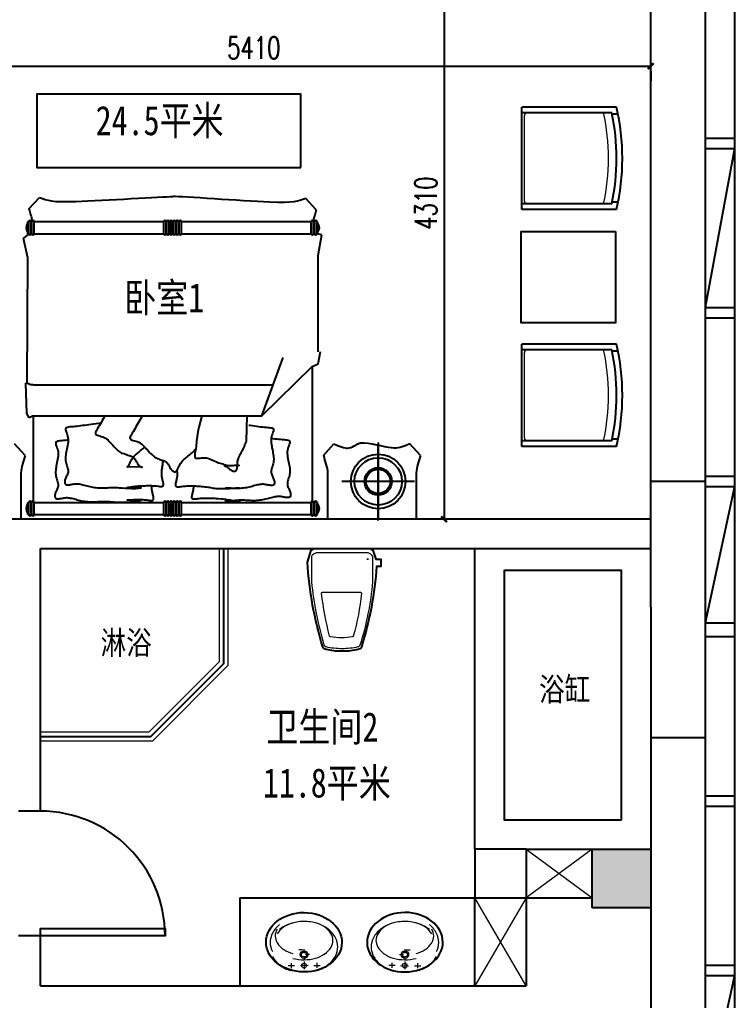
# Model space of a CAD drawing. Header units: millimetres. Extents: x 561810 to 956823, y -438984 to -391712.
# Drawn here: x 594259 to 599130, y -409833 to -403147 of the extents above; entities that cross this region are included whole.
import ezdxf

# ---------------------------------------------------------------- set-up
doc = ezdxf.new("R2010")
doc.units = ezdxf.units.MM
doc.header["$LTSCALE"] = 10
doc.header["$MEASUREMENT"] = 0
doc.layers.get('0').update_dxf_attribs({"linetype": 'CONTINUOUS'})
doc.layers.get('DEFPOINTS').update_dxf_attribs({"color": 1, "linetype": 'CONTINUOUS'})
for name, color, linetype in [('PUB_DIM', 3, 'CONTINUOUS'), ('PUB_HATCH', 144, 'CONTINUOUS'), ('WALL', 7, 'CONTINUOUS'), ('WINDOW', 4, 'CONTINUOUS'), ('填充', 8, 'CONTINUOUS'), ('墙', 7, 'CONTINUOUS')]:
    doc.layers.add(name, color=color, linetype=linetype)
doc.layers.add('家居内线', color=251, linetype='CONTINUOUS', lineweight=13)
doc.layers.add('细线', color=250, linetype='CONTINUOUS', lineweight=5)
doc.styles.add('12', font='', dxfattribs={"width": 0.8})
doc.styles.add('_TCH_DIM_T3', font='SIMPLEX', dxfattribs={"width": 0.705882, "bigfont": 'GBCBIG'})
doc.styles.get('12').set_extended_font_data('SimSun')
doc.dimstyles.new('_TCH_ARCH&&100', dxfattribs={"dimtxt": 297.5, "dimasz": 100, "dimexe": 250, "dimexo": 300, "dimgap": 126.25, "dimtad": 1, "dimdec": 0, "dimzin": 0, "dimdsep": 46, "dimtxsty": '_TCH_DIM_T3', "dimblk": 'ARCHTICK', "dimcen": 0.09, "dimclrt": 7, "dimazin": 0, "dimtfac": 1, "dimtdec": 0, "dimtix": 1, "dimtmove": 0, "dimatfit": 3, "dimldrblk": 'ARCHTICK', "dimfxl": 0, "dimtolj": 1, "dimtzin": 0, "dimarcsym": 0})

# ---------------------------------------------------------------- blocks, each defined once
blk = doc.blocks.new('_ARCHTICK')
at = {"color": 0, "linetype": 'ByBlock', "const_width": 0.4}
blk.add_lwpolyline([(-0.5, -0.5), (0.5, 0.5)], dxfattribs=at)
blk = doc.blocks.new('*D920')
at = {"layer": 'DEFPOINTS', "color": 0}
for p in [(597226.4, -402242.8), (597152.4, -406552.8), (597274.5, -406552.8)]:
    blk.add_point(p, dxfattribs=at)
at = {"layer": 'PUB_DIM', "color": 0, "lineweight": -2}
for p, q in [((597126.4, -402242.8), (597052.4, -402242.8)), ((597174.5, -406552.8), (597052.4, -406552.8))]:
    blk.add_line(p, q, dxfattribs=at)
at = {"layer": 'PUB_DIM', "color": 8, "lineweight": -2}
blk.add_line((597152.4, -402242.8), (597152.4, -406552.8), dxfattribs=at)
at = {"layer": 'PUB_DIM', "color": 8, "lineweight": -2, "xscale": 40, "yscale": 40, "zscale": 40}
for p, rotation in [((597152.4, -402242.8), 90), ((597152.4, -406552.8), 270)]:
    blk.add_blockref('_ARCHTICK', p, dxfattribs=dict(at, rotation=rotation))
at = {"layer": 'PUB_DIM', "color": 142, "insert": (597027.4, -404397.8), "char_height": 150, "attachment_point": 5, "rotation": 90, "style": '_TCH_DIM_T3'}
blk.add_mtext('\\A1;4310', dxfattribs=at)
blk = doc.blocks.new('*D921')
at = {"layer": 'DEFPOINTS', "color": 0}
for p in [(593149.9, -403398.8), (598559.9, -403398.8), (598559.9, -403463.9)]:
    blk.add_point(p, dxfattribs=at)
at = {"layer": 'PUB_DIM', "color": 8, "lineweight": -2}
blk.add_line((593149.9, -403463.9), (598559.9, -403463.9), dxfattribs=at)
at = {"layer": 'PUB_DIM', "color": 0, "lineweight": -2}
for p, q in [((593149.9, -403498.8), (593149.9, -403563.9)), ((598559.9, -403498.8), (598559.9, -403563.9))]:
    blk.add_line(p, q, dxfattribs=at)
at = {"layer": 'PUB_DIM', "color": 8, "lineweight": -2, "xscale": 40, "yscale": 40, "zscale": 40, "rotation": 180}
blk.add_blockref('_ARCHTICK', (593149.9, -403463.9), dxfattribs=at)
at = {"layer": 'PUB_DIM', "color": 8, "lineweight": -2, "xscale": 40, "yscale": 40, "zscale": 40}
blk.add_blockref('_ARCHTICK', (598559.9, -403463.9), dxfattribs=at)
at = {"layer": 'PUB_DIM', "color": 142, "insert": (595854.9, -403338.9), "char_height": 150, "attachment_point": 5, "style": '_TCH_DIM_T3'}
blk.add_mtext('\\A1;5410', dxfattribs=at)

msp = doc.modelspace()

# ---------------------------------------------------------------- hatches: boundary and pattern name
at = {"layer": 'PUB_HATCH'}
h = msp.add_hatch(color=256, dxfattribs=at)
h.paths.add_polyline_path([(574309.9, -414402.8), (574309.9, -414002.8), (574709.9, -414002.8), (574709.9, -414402.8)])
h.paths.add_polyline_path([(562449.9, -414402.8), (562449.9, -414002.8), (562849.9, -414002.8), (562849.9, -414402.8)])
h.paths.add_polyline_path([(562449.9, -409202.8), (562449.9, -408802.8), (562849.9, -408802.8), (562849.9, -409202.8)])
h.paths.add_polyline_path([(562449.9, -402742.8), (562449.9, -402342.8), (562849.9, -402342.8), (562849.9, -402742.8)])
h.paths.add_polyline_path([(598159.9, -402742.8), (598159.9, -402342.8), (598559.9, -402342.8), (598559.9, -402742.8)])
h.paths.add_polyline_path([(598159.9, -409202.8), (598159.9, -408802.8), (598559.9, -408802.8), (598559.9, -409202.8)])
h.paths.add_polyline_path([(598159.9, -414402.8), (598159.9, -414002.8), (598559.9, -414002.8), (598559.9, -414402.8)])
h.paths.add_polyline_path([(586299.9, -414402.8), (586299.9, -414002.8), (586699.9, -414002.8), (586699.9, -414402.8)])

# ---------------------------------------------------------------- linework, layer by layer
at = {"color": 1}
for p, q in [((598929.9, -403954.8), (599129.9, -403954.8)), ((598929.9, -404024.8), (599129.9, -404024.8)), ((599129.9, -404024.8), (598929.9, -405109.8)), ((598929.9, -405109.8), (599129.9, -405109.8)), ((598929.9, -405179.8), (599129.9, -405179.8)), ((598929.9, -406259.8), (599129.9, -406259.8)), ((598929.9, -406259.8), (598929.9, -406329.8)), ((598929.9, -406329.8), (599129.9, -406329.8)), ((599129.9, -406329.8), (598929.9, -407259.8)), ((598929.9, -407259.8), (599129.9, -407259.8)), ((598929.9, -407352.8), (599129.9, -407352.8)), ((598929.9, -408437.8), (599129.9, -408437.8)), ((598929.9, -408507.8), (599129.9, -408507.8)), ((598929.9, -409592.8), (599129.9, -409592.8)), ((598929.9, -409662.8), (599129.9, -409662.8)), ((599129.9, -409662.8), (598929.9, -410592.8))]:
    msp.add_line(p, q, dxfattribs=at)
at = {"layer": 'WALL'}
for p, q in [((598559.9, -407152.8), (598559.9, -402742.8)), ((598929.9, -405144.8), (598929.9, -406294.8)), ((598929.9, -406294.8), (598559.9, -406294.8)), ((598559.9, -406552.8), (593149.9, -406552.8)), ((594400.4, -406752.8), (598559.9, -406752.8)), ((594400.4, -408542.8), (594400.4, -406752.8)), ((598559.9, -407152.8), (598559.9, -408802.8)), ((598929.9, -408043.1), (598559.9, -408043.1)), ((594400.4, -408542.8), (594250.4, -408542.8)), ((597710.2, -408802.8), (597360.2, -408802.8)), ((597360.2, -408802.8), (597360.2, -409132.8)), ((597710.2, -408802.8), (597710.2, -409132.8)), ((597360.2, -409132.8), (597710.2, -409132.8)), ((597710.2, -409132.8), (597710.2, -409732.8)), ((597710.2, -409132.8), (598159.9, -409132.8)), ((598559.9, -409202.8), (598559.9, -414632.8)), ((594400.4, -409392.8), (594250.4, -409392.8)), ((594400.4, -409732.8), (594400.4, -409392.8)), ((594400.4, -409732.8), (597710.2, -409732.8))]:
    msp.add_line(p, q, dxfattribs=at)
msp.add_lwpolyline([(598159.9, -409202.8), (598159.9, -408802.8), (598559.9, -408802.8), (598559.9, -409202.8), (598159.9, -409202.8)], dxfattribs=at)
at = {"layer": 'WINDOW'}
for p, q in [((598929.9, -392842.8), (598929.9, -414802.8)), ((599129.9, -392842.8), (599129.9, -415002.8))]:
    msp.add_line(p, q, dxfattribs=at)
msp.add_lwpolyline([(594400.4, -408032.8), (595153.5, -408032.8), (595650.4, -407535.9), (595650.4, -406752.8)], dxfattribs=at)
msp.add_lwpolyline([(594400.4, -409392.8), (594400.4, -409342.8), (595250.4, -409342.8), (595250.4, -409392.8)], close=True, dxfattribs=at)
msp.add_arc((594400.4, -409392.8), 850, 0, 90, dxfattribs=at)
at = {"layer": '填充', "color": 142, "ltscale": 0.01}
for p, q in [((598326.9, -403743.2), (597680.9, -403743.2)), ((597680.9, -404441.4), (597680.9, -403743.2)), ((598294.4, -403781.4), (597680.9, -403781.4)), ((598337.3, -403791.4), (598296.5, -403791.4)), ((594322.8, -404437.4), (594393.8, -404359)), ((596281.1, -404443.6), (596210.1, -404365.1)), ((598294.4, -404403.2), (597680.9, -404403.2)), ((598326.9, -404441.4), (597680.9, -404441.4)), ((598337.7, -404390.7), (598297, -404390.7)), ((594313.4, -404533.8), (594316.1, -404533.8)), ((594316.1, -404606.9), (594316.1, -404523.3)), ((594316.1, -404523.3), (594321.4, -404523.3)), ((594321.4, -404606.9), (594321.4, -404523.3)), ((594337, -404606.9), (594337, -404523.3)), ((594337, -404523.3), (594342.3, -404523.3)), ((594338, -404519.7), (594343.2, -404519.7)), ((594342.3, -404606.9), (594342.3, -404523.3)), ((594357.9, -404606.9), (594357.9, -404523.3)), ((594357.9, -404523.3), (595242.4, -404523.3)), ((595242.4, -404606.9), (595242.4, -404523.3)), ((595258, -404523.3), (595263.2, -404523.3)), ((595258, -404523.3), (595263.2, -404523.3)), ((595258, -404606.9), (595258, -404523.3)), ((595263.2, -404606.9), (595263.2, -404523.3)), ((595278.9, -404523.3), (595284.1, -404523.3)), ((595278.9, -404523.3), (595284.1, -404523.3)), ((595278.9, -404606.9), (595278.9, -404523.3)), ((595284.1, -404606.9), (595284.1, -404523.3)), ((595299.8, -404523.3), (595305, -404523.3)), ((595299.8, -404606.9), (595299.8, -404523.3)), ((595305, -404606.9), (595305, -404523.3)), ((595320.7, -404523.3), (595325.9, -404523.3)), ((595320.7, -404523.3), (595325.9, -404523.3)), ((595320.7, -404606.9), (595320.7, -404523.3)), ((595325.9, -404606.9), (595325.9, -404523.3)), ((595341.6, -404523.3), (595346.8, -404523.3)), ((595341.6, -404523.3), (595346.8, -404523.3)), ((595341.6, -404606.9), (595341.6, -404523.3)), ((595346.8, -404606.9), (595346.8, -404523.3)), ((595362.5, -404606.9), (595362.5, -404523.3)), ((595362.5, -404523.3), (596246.9, -404523.3)), ((596246.9, -404606.9), (596246.9, -404523.3)), ((596262.6, -404523.3), (596267.8, -404523.3)), ((596267.8, -404523.3), (596262.6, -404523.3)), ((596262.6, -404606.9), (596262.6, -404523.3)), ((596267.8, -404606.9), (596267.8, -404523.3)), ((596283.5, -404523.3), (596288.7, -404523.3)), ((596283.5, -404606.9), (596283.5, -404523.3)), ((596288.7, -404523.3), (596283.5, -404523.3)), ((596288.7, -404606.9), (596288.7, -404523.3)), ((596291.4, -404533.8), (596288.7, -404533.8)), ((594285.8, -404638.9), (594321.7, -404609)), ((594316.1, -404771.5), (594285.8, -404638.9)), ((594313.4, -404596.4), (594316.1, -404596.4)), ((594316.1, -404606.9), (594321.4, -404606.9)), ((594337, -404606.9), (594342.3, -404606.9)), ((594337, -404606.9), (594342.3, -404606.9)), ((594357.9, -404606.9), (595242.4, -404606.9)), ((595258, -404606.9), (595263.2, -404606.9)), ((595258, -404606.9), (595263.2, -404606.9)), ((595278.9, -404606.9), (595284.1, -404606.9)), ((595278.9, -404606.9), (595284.1, -404606.9)), ((595299.8, -404606.9), (595305, -404606.9)), ((595299.8, -404606.9), (595305, -404606.9)), ((595320.7, -404606.9), (595325.9, -404606.9)), ((595320.7, -404606.9), (595325.9, -404606.9)), ((595341.6, -404606.9), (595346.8, -404606.9)), ((595341.6, -404606.9), (595346.8, -404606.9)), ((595362.5, -404606.9), (596246.9, -404606.9)), ((596262.6, -404606.9), (596267.8, -404606.9)), ((596267.8, -404606.9), (596262.6, -404606.9)), ((596267.8, -404606.9), (596262.6, -404606.9)), ((596283.5, -404606.9), (596288.7, -404606.9)), ((596288.7, -404606.9), (596283.5, -404606.9)), ((596291.4, -404596.4), (596288.7, -404596.4)), ((596317.6, -404613.6), (596288.7, -404606.9)), ((596293.2, -404754.1), (596317.6, -404613.6)), ((594309.8, -405622.4), (594316.1, -404771.5)), ((596293.2, -405411.1), (596293.2, -404754.1)), ((597680.9, -406056.8), (597680.9, -405358.6)), ((598326.9, -405358.6), (597680.9, -405358.6)), ((596293.2, -405493.3), (596310.2, -405408.3)), ((598294.4, -405396.8), (597680.9, -405396.8)), ((598337.3, -405406.9), (598296.5, -405406.9)), ((595910.4, -405848.7), (596056.2, -405449.7)), ((595910.4, -405848.7), (596252.9, -405512.4)), ((596252.9, -405512.4), (596293.2, -405493.3)), ((596252.9, -405512.4), (596252.9, -406430)), ((594309.8, -405622.4), (594301.2, -405625.1)), ((594308.5, -405831.7), (594301.2, -405625.1)), ((594315.8, -405627.2), (594309.1, -405622.7)), ((594334.4, -405636.5), (594315.8, -405627.2)), ((594350.9, -405635.8), (594334.4, -405636.5)), ((594350.9, -405635.8), (595988.2, -405635.8)), ((594323.7, -405862), (594308.5, -405831.7)), ((594350.9, -405848.7), (594323.7, -405862)), ((594350.9, -405848.7), (594350.9, -406429.8)), ((594350.9, -405848.7), (595910.4, -405848.7)), ((594296.2, -406117.8), (594225.2, -406039.4)), ((596329.5, -406117.8), (596400.5, -406039.4)), ((596702.6, -406028.8), (596702.6, -406549)), ((596702.6, -406560.9), (596702.6, -406040.8)), ((596990.2, -406117.8), (596919.2, -406039.4)), ((598294.4, -406018.6), (597680.9, -406018.6)), ((598337.7, -406006.2), (598297, -406006.2)), ((598326.9, -406056.8), (597680.9, -406056.8)), ((594268, -406237.1), (594268, -406552.8)), ((596357.7, -406237.1), (596357.7, -406552.8)), ((596962, -406237.1), (596962, -406552.8)), ((596949.5, -406294.9), (596455.7, -406294.9)), ((594313.4, -406448), (594316.1, -406448)), ((594316.1, -406521.1), (594316.1, -406437.6)), ((594316.1, -406437.6), (594321.4, -406437.6)), ((594321.4, -406521.1), (594321.4, -406437.6)), ((594337, -406521.1), (594337, -406437.6)), ((594337, -406437.6), (594342.3, -406437.6)), ((594342.3, -406521.1), (594342.3, -406437.6)), ((594357.9, -406521.1), (594357.9, -406437.6)), ((594357.9, -406437.6), (595242.4, -406437.6)), ((595242.4, -406521.1), (595242.4, -406437.6)), ((595258, -406521.1), (595258, -406437.6)), ((595258, -406437.6), (595263.2, -406437.6)), ((595258, -406437.6), (595263.2, -406437.6)), ((595263.2, -406521.1), (595263.2, -406437.6)), ((595278.9, -406521.1), (595278.9, -406437.6)), ((595278.9, -406437.6), (595284.1, -406437.6)), ((595278.9, -406437.6), (595284.1, -406437.6)), ((595284.1, -406521.1), (595284.1, -406437.6)), ((595299.8, -406521.1), (595299.8, -406437.6)), ((595299.8, -406437.6), (595305, -406437.6)), ((595305, -406521.1), (595305, -406437.6)), ((595320.7, -406521.1), (595320.7, -406437.6)), ((595320.7, -406437.6), (595325.9, -406437.6)), ((595320.7, -406437.6), (595325.9, -406437.6)), ((595325.9, -406521.1), (595325.9, -406437.6)), ((595341.6, -406521.1), (595341.6, -406437.6)), ((595341.6, -406437.6), (595346.8, -406437.6)), ((595341.6, -406437.6), (595346.8, -406437.6)), ((595346.8, -406521.1), (595346.8, -406437.6)), ((595362.5, -406521.1), (595362.5, -406437.6)), ((595362.5, -406437.6), (596246.9, -406437.6)), ((596246.9, -406521.1), (596246.9, -406437.6)), ((596262.6, -406521.1), (596262.6, -406437.6)), ((596262.6, -406437.6), (596267.8, -406437.6)), ((596267.8, -406437.6), (596262.6, -406437.6)), ((596267.8, -406521.1), (596267.8, -406437.6)), ((596283.5, -406521.1), (596283.5, -406437.6)), ((596283.5, -406437.6), (596288.7, -406437.6)), ((596288.7, -406437.6), (596283.5, -406437.6)), ((596288.7, -406521.1), (596288.7, -406437.6)), ((596291.4, -406448), (596288.7, -406448)), ((594313.4, -406510.7), (594316.1, -406510.7)), ((596291.4, -406510.7), (596288.7, -406510.7)), ((594316.1, -406521.1), (594321.4, -406521.1)), ((594337, -406521.1), (594342.3, -406521.1)), ((594337, -406521.1), (594342.3, -406521.1)), ((594357.9, -406521.1), (595242.4, -406521.1)), ((595258, -406521.1), (595263.2, -406521.1)), ((595258, -406521.1), (595263.2, -406521.1)), ((595278.9, -406521.1), (595284.1, -406521.1)), ((595278.9, -406521.1), (595284.1, -406521.1)), ((595299.8, -406521.1), (595305, -406521.1)), ((595299.8, -406521.1), (595305, -406521.1)), ((595320.7, -406521.1), (595325.9, -406521.1)), ((595320.7, -406521.1), (595325.9, -406521.1)), ((595341.6, -406521.1), (595346.8, -406521.1)), ((595341.6, -406521.1), (595346.8, -406521.1)), ((595362.5, -406521.1), (596246.9, -406521.1)), ((596262.6, -406521.1), (596267.8, -406521.1)), ((596267.8, -406521.1), (596262.6, -406521.1)), ((596267.8, -406521.1), (596262.6, -406521.1)), ((596283.5, -406521.1), (596288.7, -406521.1)), ((596288.7, -406521.1), (596283.5, -406521.1)), ((597360.2, -408802.8), (597360.2, -406752.8)), ((597710.2, -408802.8), (598159.9, -408802.8)), ((595760.2, -409132.8), (597360.2, -409132.8)), ((595760.2, -409132.8), (595760.2, -409732.8)), ((597360.2, -409732.8), (597360.2, -409132.8)), ((597360.2, -409732.8), (597360.2, -409132.8))]:
    msp.add_line(p, q, dxfattribs=at)
for points in [[(596175.6, -404155.2), (596175.6, -403655.2), (594375.6, -403655.2), (594375.6, -404155.2), (596175.6, -404155.2)], [(598360.2, -408603), (598360.2, -406903), (597560.2, -406903), (597560.2, -408603), (598360.2, -408603)]]:
    msp.add_lwpolyline(points, dxfattribs=at)
msp.add_lwpolyline([(598320.3, -404591), (598320.3, -405213.8), (597677.4, -405213.8), (597677.4, -404591)], close=True, dxfattribs=at)
msp.add_lwpolyline([(596246.8, -406762.8), (596265.4, -406752.8), (596456.9, -406752.8), (596648.4, -406752.8), (596667, -406762.8), (596686.1, -406824.3), (596719.9, -406824.3), (596719.9, -406873.8), (596692.1, -406873.8, -0.057211), (596588.4, -407422.9, -0.172572), (596578.4, -407437.2, -0.053902), (596475.5, -407452.9), (596456.9, -407452.9), (596438.3, -407452.9, -0.053902), (596335.4, -407437.2, -0.172572), (596325.4, -407422.9, -0.059878), (596221.1, -406845.7)], format="xyb", close=True, dxfattribs=at)
msp.add_circle((596702.6, -406294.9), 185.9, dxfattribs=at)
for centre, radius, start, end in [((596823.5, -404092.3), 1543.4, 346.92708, 13.07292), ((596823.5, -404092.3), 1503.4, 348.06513, 11.93487), ((594355.2, -404565.1), 52.2, 143.1301, 216.8699), ((594329.2, -404523.3), 7.83, 0, 180), ((594350.1, -404523.3), 7.83, 0, 180), ((595250.2, -404523.3), 7.83, 0, 180), ((595271.1, -404523.3), 7.83, 0, 180), ((595292, -404523.3), 7.83, 0, 180), ((595312.9, -404523.3), 7.83, 0, 180), ((595333.8, -404523.3), 7.83, 0, 180), ((595354.6, -404523.3), 7.83, 0, 180), ((596254.7, -404523.3), 7.83, 0, 180), ((596275.6, -404523.3), 7.83, 0, 180), ((596249.6, -404565.1), 52.2, 323.1301, 36.8699), ((594329.2, -404606.9), 7.83, 180, 0), ((594350.1, -404606.9), 7.83, 180, 0), ((595250.2, -404606.9), 7.83, 180, 0), ((595271.1, -404606.9), 7.83, 180, 0), ((595292, -404606.9), 7.83, 180, 0), ((595312.9, -404606.9), 7.83, 180, 0), ((595333.8, -404606.9), 7.83, 180, 0), ((595354.6, -404606.9), 7.83, 180, 0), ((596254.7, -404606.9), 7.83, 180, 0), ((596275.6, -404606.9), 7.83, 180, 0), ((596823.5, -405707.7), 1543.4, 346.92708, 13.07292), ((596823.5, -405707.7), 1503.4, 348.06513, 11.93487), ((594355.2, -406479.4), 52.2, 143.1301, 216.8699), ((594329.2, -406437.6), 7.83, 0, 180), ((594350.1, -406437.6), 7.83, 0, 180), ((595250.2, -406437.6), 7.83, 0, 180), ((595271.1, -406437.6), 7.83, 0, 180), ((595292, -406437.6), 7.83, 0, 180), ((595312.9, -406437.6), 7.83, 0, 180), ((595333.8, -406437.6), 7.83, 0, 180), ((595354.6, -406437.6), 7.83, 0, 180), ((596254.7, -406437.6), 7.83, 0, 180), ((596275.6, -406437.6), 7.83, 0, 180), ((596249.6, -406479.4), 52.2, 323.1301, 36.8699), ((594329.2, -406521.1), 7.83, 180, 0), ((594350.1, -406521.1), 7.83, 180, 0), ((595250.2, -406521.1), 7.83, 180, 0), ((595271.1, -406521.1), 7.83, 180, 0), ((595292, -406521.1), 7.83, 180, 0), ((595312.9, -406521.1), 7.83, 180, 0), ((595333.8, -406521.1), 7.83, 180, 0), ((595354.6, -406521.1), 7.83, 180, 0), ((596254.7, -406521.1), 7.83, 180, 0), ((596275.6, -406521.1), 7.83, 180, 0)]:
    msp.add_arc(centre, radius, start, end, dxfattribs=at)
msp.add_ellipse((596196.8, -409436.4), major_axis=(258.2, -1.4), ratio=0.784654, start_param=3.141593, end_param=9.424778, dxfattribs=at)
at = {"layer": '填充', "color": 142, "ltscale": 0.01, "extrusion": (0, 0, -1)}
msp.add_ellipse((596885.1, -409436.4), major_axis=(-258.2, -1.4), ratio=0.784654, start_param=3.141593, end_param=9.424778, dxfattribs=at)
at = {"layer": '填充', "color": 142, "ltscale": 0.01}
for points, knots in [([(594393.8, -404359), (594454, -404380.8), (594494.1, -404403.3), (595232.8, -404352.6), (595302.4, -404352.9), (595302.4, -404352.9)], [0, 0, 0, 0, 178.169252, 382.130033, 382.13034, 382.13034, 382.13034, 382.13034]), ([(596210.1, -404365.1), (596149.9, -404386.9), (596109.8, -404409.5), (595372.1, -404352.6), (595302.4, -404352.9), (595302.4, -404352.9)], [0, 0, 0, 0, 178.169252, 382.130033, 382.13034, 382.13034, 382.13034, 382.13034]), ([(596210.1, -404365.1), (596149.9, -404386.9), (596109.8, -404409.5), (595372.1, -404352.6), (595302.4, -404352.9), (595302.4, -404352.9)], [0, 0, 0, 0, 178.169252, 382.130033, 382.13034, 382.13034, 382.13034, 382.13034]), ([(596210.1, -404365.1), (596149.9, -404386.9), (596109.8, -404409.5), (595372.1, -404352.6), (595302.4, -404352.9), (595302.4, -404352.9)], [0, 0, 0, 0, 178.169252, 382.130033, 382.13034, 382.13034, 382.13034, 382.13034]), ([(596400.5, -406039.4), (596460.8, -406061.2), (596500.9, -406083.7), (596570.2, -406033), (596579.9, -406033.3), (596579.9, -406033.3)], [0, 0, 0, 0, 178.169252, 382.130033, 382.13034, 382.13034, 382.13034, 382.13034]), ([(596919.2, -406039.4), (596859, -406061.2), (596818.9, -406083.7), (596649.5, -406033), (596579.9, -406033.3), (596579.9, -406033.3)], [0, 0, 0, 0, 178.169252, 382.130033, 382.13034, 382.13034, 382.13034, 382.13034]), ([(594296.2, -406117.8), (594286.4, -406157.3), (594267.9, -406199.6), (594267.9, -406242.7), (594268, -406245.5)], [0, 0, 0, 0, 119.139047, 127.45857, 127.45857, 127.45857, 127.45857]), ([(596329.5, -406117.8), (596339.3, -406157.3), (596357.8, -406199.6), (596357.8, -406242.7), (596357.7, -406245.5)], [0, 0, 0, 0, 119.139047, 127.45857, 127.45857, 127.45857, 127.45857]), ([(596990.2, -406117.8), (596980.4, -406157.3), (596961.9, -406199.6), (596962, -406242.7), (596962, -406245.5)], [0, 0, 0, 0, 119.139047, 127.45857, 127.45857, 127.45857, 127.45857])]:
    msp.add_open_spline(points, degree=3, knots=knots, dxfattribs=at)
for points in [[(594322.8, -404437.4), (594329.3, -404463.9), (594339.2, -404490.4), (594345.4, -404517)], [(596281.1, -404443.6), (596275, -404468.1), (596266, -404492.7), (596259.9, -404517.4)]]:
    msp.add_open_spline(points, degree=3, dxfattribs=at)
at = {"layer": '墙', "color": 250}
msp.add_line((596629.1, -406819.8), (596629.1, -406829.5), dxfattribs=at)
for points in [[(595096.5, -405847.2), (595079.6, -405873.8), (595064.6, -405899.8), (595058.4, -405911.8), (595052, -405923.4), (595045.6, -405934.7), (595038.9, -405945.6), (595032.3, -405956), (595026, -405965.9), (595020.5, -405975.1), (595015.9, -405983.6), (595012.8, -405991.1), (595011.3, -405997.6), (595011.8, -406002.9), (595014.5, -406007.1), (595019.3, -406010.3), (595025.7, -406012.9), (595033.4, -406015.2), (595042.1, -406017.5), (595051.5, -406020.1), (595061.2, -406023.4), (595070.8, -406027.6), (595080.2, -406033.1), (595089.2, -406039.6), (595097.9, -406046.9), (595106.3, -406054.9), (595114.4, -406063.3), (595122.3, -406071.9), (595130, -406080.4), (595137.5, -406088.8), (595144.9, -406096.7), (595152.1, -406104.1), (595159.3, -406111.1), (595166.5, -406117.5), (595173.7, -406123.4), (595181.1, -406128.8), (595188.7, -406133.5), (595196.5, -406137.7), (595204.6, -406141.2), (595212.8, -406144.3), (595221, -406147.1), (595229.1, -406149.8), (595236.9, -406152.5), (595244.2, -406155.4), (595251, -406158.6), (595257.1, -406162.4), (595262.3, -406166.9), (595266.8, -406171.9), (595270.8, -406177.3), (595274.3, -406183.1), (595277.5, -406188.9), (595280.6, -406194.8), (595283.7, -406200.6), (595287, -406206.1), (595290.5, -406211.1), (595294.3, -406215.8), (595298.2, -406219.8), (595302.2, -406223.3), (595306.2, -406226), (595310.2, -406228), (595314, -406229.2), (595317.6, -406229.5), (595321, -406228.8), (595324.1, -406227.3), (595327, -406224.9), (595329.8, -406221.9), (595332.4, -406218.2), (595334.9, -406214), (595337.4, -406209.3), (595339.9, -406204.2), (595342.4, -406198.9), (595345, -406193.3), (595347.9, -406187.5), (595350.9, -406181.6), (595354.3, -406175.6), (595358.1, -406169.6), (595362.3, -406163.7), (595367.1, -406157.7), (595372.5, -406151.9), (595378.4, -406146.2), (595384.8, -406140.5), (595391.6, -406134.7), (595398.7, -406128.9), (595406, -406123), (595413.6, -406116.9), (595421.2, -406110.6), (595428.9, -406104.1), (595436.6, -406097.2), (595444.2, -406090.2), (595451.7, -406082.9), (595458.1, -406076.3)], [(594810.7, -405900.2), (594798.1, -405901), (594780.3, -405902.4), (594763.1, -405904), (594746.8, -405905.9), (594731.2, -405908), (594716.3, -405910.3), (594702, -405912.5), (594688.2, -405914.7), (594674.8, -405916.7), (594661.7, -405918.4), (594648.8, -405919.8), (594636.1, -405920.9), (594623.7, -405921.7), (594612, -405922.5), (594601.3, -405923.4), (594591.8, -405924.7), (594583.9, -405926.6), (594577.8, -405929.2), (594573.8, -405932.7), (594572, -405937.4), (594572.2, -405943.1), (594573.9, -405949.8), (594576.6, -405957.4), (594579.9, -405965.8), (594583.3, -405975), (594586.3, -405984.7), (594588.6, -405995), (594589.7, -406005.8), (594589.7, -406016.9), (594588.9, -406028.2), (594587.4, -406039.7), (594585.5, -406051.2), (594583.2, -406062.7), (594580.8, -406073.9), (594578.5, -406084.9), (594576.4, -406095.5), (594574.6, -406105.8), (594573.3, -406115.7), (594572.3, -406125.3), (594571.8, -406134.6), (594571.8, -406143.7), (594572.5, -406152.6), (594573.7, -406161.4), (594575.6, -406170), (594577.9, -406178.5), (594580.5, -406186.8), (594583.2, -406194.9), (594585.6, -406202.7), (594587.6, -406210.4), (594588.9, -406217.8), (594589.4, -406224.9), (594588.9, -406231.8), (594587.5, -406238.4), (594585.4, -406244.8), (594582.9, -406251), (594580, -406257), (594577.1, -406263), (594574.3, -406268.9), (594571.8, -406274.8), (594569.7, -406280.6), (594568.2, -406286.4), (594567.3, -406292), (594566.8, -406297.2), (594567, -406302.1), (594567.7, -406306.5), (594569, -406310.3), (594570.9, -406313.4), (594573.4, -406315.7), (594576.5, -406317.3), (594580.1, -406318.3), (594584.2, -406318.7), (594588.8, -406318.6), (594593.7, -406318.2), (594598.9, -406317.4), (594604.5, -406316.5), (594610.3, -406315.3), (594616.3, -406314.2), (594622.6, -406313), (594629.2, -406312), (594636, -406311.2), (594643.1, -406310.8), (594650.4, -406310.7), (594658, -406311), (594665.9, -406312), (594674, -406313.4), (594682.4, -406315.2), (594691, -406317.3), (594699.9, -406319.6), (594709.1, -406322), (594718.4, -406324.5), (594728, -406327), (594737.8, -406329.4), (594747.9, -406331.5), (594758, -406333.5), (594768.3, -406335.3), (594778.7, -406336.8), (594789.1, -406338), (594799.5, -406338.9), (594809.9, -406339.4), (594820.2, -406339.5), (594830.4, -406339.4), (594840.5, -406339), (594850.6, -406338.4), (594860.5, -406337.8), (594870.4, -406337.2), (594880.3, -406336.7), (594890, -406336.4), (594899.6, -406336.3), (594909.3, -406336.4), (594918.9, -406336.7), (594928.5, -406337.2), (594938.2, -406337.8), (594947.9, -406338.4), (594958.9, -406339.2), (594979.5, -406339.9), (594989.7, -406340.6), (595000.1, -406341.3), (595010.5, -406341.9), (595020.9, -406342.3), (595031.2, -406342.6), (595041.4, -406342.6), (595051.3, -406342.3), (595061, -406341.8), (595070.4, -406340.9), (595079.5, -406339.7), (595088.5, -406338.3), (594991.8, -406336.7), (595000.7, -406335.1), (595009.8, -406333.4), (595019.2, -406331.8), (595028.9, -406330.3), (595039.1, -406329), (595049.5, -406327.8), (595060.3, -406326.8), (595071.3, -406325.9), (595082.3, -406325.2), (595093.4, -406324.6), (595104.4, -406324.2), (595115.3, -406323.9), (595126, -406323.6), (595136.4, -406323.5), (595146.5, -406323.5), (595156.3, -406323.7), (595165.8, -406324), (595174.9, -406324.5), (595183.6, -406325.1), (595192, -406326), (595199.9, -406327), (595207.3, -406328), (595214.1, -406328.9), (595220.2, -406329.6), (595225.6, -406329.7), (595230.2, -406329.3), (595233.9, -406328), (595236.7, -406325.9), (595238.4, -406322.6), (595239.2, -406318.5), (595239.3, -406313.6), (595238.8, -406308.1), (595237.8, -406302.2), (595236.5, -406296.2), (595235.1, -406290), (595233.6, -406284), (595232.2, -406278.3), (595231, -406272.8), (595229.9, -406267.5), (595229, -406262.3), (595228.3, -406257.1), (595227.8, -406251.8), (595227.5, -406246.3), (595227.4, -406240.7), (595227.6, -406234.7), (595227.9, -406228.5), (595228.5, -406222.1), (595229.2, -406215.5), (595230, -406208.8), (595230.9, -406202.1), (595231.9, -406195.2), (595233, -406188.4), (595234, -406181.7), (595235, -406174.8), (595235.8, -406167.7), (595236.4, -406160.3), (595236.7, -406152.4)], [(594839.4, -405848.7), (594828.6, -405867.4), (594822.3, -405879.4), (594816, -405891.1), (594809.5, -405902.3), (594802.8, -405913.2), (594796.2, -405923.7), (594789.9, -405933.6), (594784.4, -405942.8), (594779.9, -405951.2), (594776.7, -405958.7), (594775.2, -405965.2), (594775.7, -405970.6), (594778.5, -405974.7), (594783.2, -405977.9), (594789.6, -405980.5), (594797.3, -405982.8), (594806.1, -405985.1), (594815.4, -405987.8), (594825.1, -405991), (594834.7, -405995.3), (594844.1, -406000.7), (594853.1, -406007.2), (594861.8, -406014.6), (594870.2, -406022.5), (594878.3, -406030.9), (594886.2, -406039.5), (594893.9, -406048.1), (594901.4, -406056.4), (594908.8, -406064.4), (594916, -406071.8), (594923.2, -406078.8), (594930.4, -406085.2), (594937.7, -406091.1), (594945, -406096.5), (594952.6, -406101.2), (594972, -406105.4), (594980.1, -406108.9), (594988.3, -406112), (594996.6, -406114.8), (595004.6, -406117.4), (595012.4, -406120.1), (595019.8, -406123), (595026.6, -406126.3), (595032.6, -406130.1), (595037.9, -406134.5), (595042.4, -406139.6), (595046.3, -406145), (595049.8, -406150.7), (595053, -406156.6), (595056.1, -406162.5), (595059.2, -406168.2), (595062.5, -406173.7), (595066, -406178.8), (595069.8, -406183.4), (595073.7, -406187.5), (595077.7, -406190.9), (595081.8, -406193.7), (595085.7, -406195.7), (595089.6, -406196.9), (595093.2, -406197.2), (594990.9, -406196.5), (594994, -406194.9), (594996.9, -406192.6), (594999.7, -406189.5), (595002.3, -406185.8), (595004.8, -406181.6), (595007.3, -406176.9), (595009.8, -406171.9), (595012.3, -406166.5), (595014.9, -406160.9), (595017.7, -406155.2), (595020.8, -406149.3), (595024.2, -406143.3), (595028, -406137.3), (595032.2, -406131.3), (595037, -406125.4), (595042.4, -406119.6), (595048.3, -406113.8), (595054.7, -406108.1), (595061.5, -406102.4), (595068.6, -406096.6), (595075.9, -406090.7), (595083.5, -406084.6), (595091.1, -406078.3), (595098.8, -406071.7), (595106.5, -406064.9), (595114.1, -406057.9)], [(595820, -405910.5), (595831, -405912), (595845.9, -405914.2), (595860.2, -405916.5), (595874, -405918.6), (595887.4, -405920.6), (595900.5, -405922.4), (595913.4, -405923.8), (595926.2, -405924.8), (595938.5, -405925.6), (595950.2, -405926.4), (595960.9, -405927.3), (595970.4, -405928.7), (595978.3, -405930.5), (595984.5, -405933.1), (595988.5, -405936.7), (595990.2, -405941.4), (595990, -405947.1), (595988.3, -405953.8), (595985.6, -405961.4), (595982.4, -405969.8), (595979, -405978.9), (595975.9, -405988.7), (595973.7, -405999), (595972.5, -406009.7), (595972.5, -406020.8), (595973.3, -406032.2), (595974.8, -406043.7), (595976.8, -406055.2), (595979, -406066.6), (595981.4, -406077.9), (595983.8, -406088.9), (595985.8, -406099.5), (595987.6, -406109.7), (595989, -406119.6), (595989.9, -406129.2), (595990.4, -406138.6), (595990.4, -406147.7), (595989.8, -406156.6), (595988.5, -406165.4), (595986.6, -406174), (595984.3, -406182.4), (595981.7, -406190.7), (595979.1, -406198.8), (595976.7, -406206.7), (595974.7, -406214.3), (595973.3, -406221.7), (595972.8, -406228.9), (595973.3, -406235.7), (595974.7, -406242.3), (595976.8, -406248.7), (595979.4, -406254.9), (595982.2, -406261), (595985.1, -406266.9), (595988, -406272.8), (595990.5, -406278.7), (595992.5, -406284.6), (595994, -406290.3), (595995, -406295.9), (595995.4, -406301.2), (595995.2, -406306.1), (595994.5, -406310.5), (595993.2, -406314.2), (595991.3, -406317.3), (595988.8, -406319.6), (595985.7, -406321.3), (595982.1, -406322.2), (595978, -406322.6), (595973.5, -406322.6), (595968.6, -406322.1), (595963.3, -406321.4), (595957.8, -406320.4), (595952, -406319.3), (595945.9, -406318.1), (595939.6, -406317), (595933, -406316), (595926.2, -406315.2), (595919.1, -406314.7), (595911.8, -406314.6), (595904.2, -406315), (595896.3, -406315.9), (595888.2, -406317.3), (595879.8, -406319.1), (595871.2, -406321.2), (595862.3, -406323.5), (595853.2, -406326), (595843.8, -406328.5), (595834.2, -406331), (595824.4, -406333.3), (595814.4, -406335.5), (595804.2, -406337.5), (595793.9, -406339.2), (595783.5, -406340.7), (595773.1, -406341.9), (595762.7, -406342.8), (595752.4, -406343.3), (595742.1, -406343.5), (595731.9, -406343.3), (595721.7, -406342.9), (595711.7, -406342.4), (595701.7, -406341.7), (595691.8, -406341.1), (595680.9, -406340.6), (595671.2, -406340.3), (595661.5, -406340.2), (595758.6, -406340.3), (595749, -406340.7), (595739.4, -406341.1), (595729.7, -406341.7), (595719.9, -406342.4), (595710.1, -406343.1), (595700, -406343.9), (595689.8, -406344.6), (595678.4, -406345.3), (595668, -406345.8), (595657.6, -406346.3), (595647.2, -406346.5), (595637.1, -406346.5), (595616.5, -406346.3), (595606.9, -406345.7), (595597.5, -406344.8), (595588.4, -406343.6), (595579.4, -406342.2), (595570.5, -406340.7), (595561.5, -406339), (595552.4, -406337.4), (595543, -406335.8), (595533.3, -406334.2), (595523.2, -406332.9), (595512.7, -406331.7), (595501.9, -406330.7), (595491, -406329.9), (595479.9, -406329.2), (595468.8, -406328.6), (595457.8, -406328.1), (595446.9, -406327.8), (595436.3, -406327.6), (595425.9, -406327.5), (595415.8, -406327.5), (595405.9, -406327.7), (595396.5, -406328), (595387.3, -406328.4), (595378.6, -406329.1), (595370.3, -406329.9), (595362.4, -406330.9), (595355, -406332), (595348.2, -406332.9), (595342, -406333.5), (595336.6, -406333.7), (595332, -406333.2), (595328.3, -406332), (595325.6, -406329.8), (595323.8, -406326.6), (595323, -406322.4), (595322.9, -406317.5), (595323.4, -406312.1), (595324.4, -406306.2), (595325.7, -406300.1), (595327.2, -406294), (595328.6, -406288), (595330, -406282.3), (595331.2, -406276.8), (595332.3, -406271.5), (595333.2, -406266.2), (595333.9, -406261), (595334.4, -406255.7), (595334.7, -406250.3), (595334.8, -406244.6), (595334.7, -406238.7), (595334.3, -406232.5), (595333.7, -406226.1), (595333, -406219.5), (595332.8, -406217.5)], [(595500, -405848.7), (595481, -405924.7), (595474.1, -405957.2), (595468.8, -405988.2), (595465.1, -406017.9), (595464, -406031.4), (595462.7, -406044.6), (595461.1, -406057.5), (595459.2, -406070.2), (595457.1, -406082.4), (595455.2, -406093.9), (595453.6, -406104.6), (595452.7, -406114.1), (595452.7, -406122.2), (595453.8, -406128.8), (595456.4, -406133.5), (595460.5, -406136.3), (595466.2, -406137.4), (595473.1, -406137.3), (595481.1, -406136.4), (595490, -406135.2), (595499.7, -406134), (595509.9, -406133.2), (595520.4, -406133.4), (595531.1, -406134.8), (595541.9, -406137.3), (595552.8, -406140.7), (595563.6, -406144.8), (595574.4, -406149.3), (595585, -406154.2), (595595.4, -406159.1), (595605.6, -406163.9), (595615.4, -406168.4), (595635.5, -406172.4), (595644.9, -406176), (595654, -406179.2), (595663, -406181.8), (595671.9, -406183.9), (595680.7, -406185.3), (595690.5, -406186.1), (595699.3, -406186.3), (595708.1, -406185.9), (595716.8, -406185.3), (595725.3, -406184.6), (595733.5, -406184.1), (595741.4, -406183.9), (595748.9, -406184.3), (595756, -406185.4), (595655.8, -406187.5), (595661.9, -406190.4), (595667.7, -406193.9), (595673.1, -406197.8), (595678.4, -406201.9), (595684.5, -406206.2), (595689.6, -406210.3), (595694.8, -406214.1), (595700, -406217.4), (595705.3, -406220.2), (595710.5, -406222.4), (595715.5, -406224), (595720.3, -406225), (595724.7, -406225.3), (595728.7, -406224.9), (595732.2, -406223.7), (595735, -406221.8), (595737.3, -406219.2), (595739, -406215.9), (595740.4, -406212), (595741.4, -406207.6), (595742.1, -406202.7), (595742.5, -406197.4), (595742.9, -406191.8), (595743.1, -406185.9), (595743.4, -406179.8), (595743.7, -406173.4), (595744.3, -406166.7), (595745, -406159.9), (595746.2, -406152.9), (595747.8, -406145.7), (595749.9, -406138.4), (595752.6, -406131), (595755.8, -406123.4), (595759.5, -406115.7), (595763.5, -406107.7), (595767.9, -406099.6), (595772.3, -406091.3), (595776.9, -406082.8), (595781.5, -406074), (595786.1, -406065), (595790.5, -406055.7), (595794.8, -406046.3), (595798.8, -406036.7), (595802.7, -406026.9), (595806.2, -406017.1), (595809.5, -405848.7)], [(594589.7, -406013.8), (594581.5, -406014.7), (594568.8, -406015.7), (594556.4, -406016.5), (594544.8, -406017.3), (594534, -406018.3), (594524.6, -406019.6), (594516.6, -406021.4), (594510.5, -406024), (594506.5, -406027.6), (594504.8, -406032.3), (594505, -406038), (594506.6, -406044.7), (594509.3, -406052.3), (594512.6, -406060.7), (594516, -406069.8), (594519.1, -406079.6), (594521.3, -406089.9), (594522.4, -406100.6), (594522.5, -406111.7), (594521.7, -406123.1), (594520.2, -406134.6), (594518.2, -406146.1), (594515.9, -406157.5), (594513.5, -406168.8), (594511.2, -406179.8), (594509.1, -406190.4), (594507.4, -406200.6), (594506, -406210.5), (594505, -406220.1), (594504.6, -406229.5), (594504.6, -406238.6), (594505.2, -406247.5), (594506.5, -406256.3), (594508.3, -406264.9), (594510.7, -406273.3), (594513.3, -406281.6), (594515.9, -406289.7), (594518.3, -406297.6), (594520.3, -406305.3), (594521.7, -406312.7), (594522.2, -406319.8), (594521.7, -406326.6), (594520.3, -406333.2), (594518.2, -406339.6), (594515.6, -406345.8), (594512.8, -406351.9), (594509.9, -406357.9), (594507, -406363.8), (594504.5, -406369.6), (594502.5, -406375.5), (594501, -406381.3), (594500, -406386.8), (594499.6, -406392.1), (594499.7, -406397), (594500.5, -406401.4), (594501.8, -406405.2), (594503.7, -406408.2), (594506.2, -406410.6), (594509.3, -406412.2), (594512.9, -406413.1), (594517, -406413.6), (594521.5, -406413.5), (594526.4, -406413.1), (594531.7, -406412.3), (594537.2, -406411.3), (594543, -406410.2), (594549.1, -406409), (594555.4, -406407.9), (594561.9, -406406.9), (594568.8, -406406.1), (594575.8, -406405.6), (594583.2, -406405.5), (594590.8, -406405.9), (594598.7, -406406.8), (594606.8, -406408.2), (594615.2, -406410), (594623.8, -406412.1), (594632.7, -406414.5), (594641.8, -406416.9), (594651.2, -406419.4), (594660.8, -406421.9), (594670.6, -406424.2), (594680.6, -406426.4), (594690.8, -406428.4), (594701.1, -406430.1), (594711.4, -406431.6), (594721.9, -406432.8), (594732.3, -406433.7), (594742.6, -406434.2), (594752.9, -406434.4), (594763.1, -406434.2), (594773.3, -406433.8), (594783.3, -406433.3), (594793.3, -406432.7), (594803.2, -406432.1), (594813, -406431.6), (594822.7, -406431.2), (594832.4, -406431.1), (594842, -406431.3), (594851.6, -406431.6), (594861.2, -406432), (594870.9, -406432.6), (594880.7, -406433.3), (594890.6, -406434), (594900.6, -406434.8), (594910.8, -406435.5), (594921.2, -406436.2), (594931.6, -406436.8), (594942, -406437.2), (594952.3, -406437.4), (594974.1, -406437.4), (594984.1, -406437.2), (594993.8, -406436.6), (595003.1, -406435.7), (595012.3, -406434.5), (595021.2, -406433.1), (595030.1, -406431.6), (595039.1, -406429.9), (595048.2, -406428.3), (595057.6, -406426.7), (595067.3, -406425.2), (595077.4, -406423.8), (595087.9, -406422.7), (594993.1, -406421.6), (595004, -406420.8), (595015.1, -406420.1), (595026.2, -406419.5), (595037.2, -406419.1), (595048.1, -406418.7), (595058.7, -406418.5), (595069.1, -406418.4), (595079.2, -406418.4), (595089, -406418.6), (595098.5, -406418.9), (595107.6, -406419.4), (595116.4, -406420), (595124.7, -406420.8), (595132.6, -406421.9), (595140, -406422.9), (595146.8, -406423.8), (595153, -406424.4), (595158.4, -406424.6), (595163, -406424.1), (595166.7, -406422.9), (595169.4, -406420.7), (595171.1, -406417.5), (595172, -406413.4), (595172.1, -406408.5), (595171.5, -406403), (595170.6, -406397.1), (595169.3, -406391), (595167.8, -406384.9), (595166.4, -406378.9), (595165, -406373.2), (595163.8, -406367.7), (595162.7, -406362.4), (595161.8, -406357.2), (595161.1, -406351.9), (595160.6, -406346.6), (595160.3, -406341.2), (595160.2, -406335.5), (595160.3, -406329.6), (595160.7, -406323.8)], [(595973.6, -405999.9), (595984.8, -406001.6), (595998.2, -406003.6), (596011.3, -406005.4), (596024.2, -406006.8), (596036.9, -406007.8), (596049.3, -406008.6), (596061, -406009.4), (596071.7, -406010.4), (596081.2, -406011.7), (596089.1, -406013.5), (596095.2, -406016.1), (596099.2, -406019.7), (596101, -406024.4), (596100.8, -406030.1), (596099.1, -406036.8), (596096.4, -406044.4), (596093.1, -406052.8), (596089.7, -406061.9), (596086.7, -406071.7), (596084.4, -406082), (596083.3, -406092.7), (596083.3, -406103.8), (596084.1, -406115.2), (596085.6, -406126.7), (596087.5, -406138.2), (596089.8, -406149.6), (596092.2, -406160.9), (596094.5, -406171.9), (596096.6, -406182.5), (596098.4, -406192.7), (596099.7, -406202.6), (596100.7, -406212.2), (596101.2, -406221.6), (596101.2, -406230.7), (596100.5, -406239.6), (596099.3, -406248.4), (596097.4, -406257), (596095.1, -406265.4), (596092.5, -406273.7), (596089.8, -406281.8), (596087.4, -406289.7), (596085.4, -406297.4), (596084.1, -406304.8), (596083.6, -406311.9), (596084.1, -406318.7), (596085.5, -406325.3), (596087.6, -406331.7), (596090.1, -406337.9), (596093, -406344), (596095.9, -406350), (596098.7, -406355.9), (596101.2, -406361.7), (596103.3, -406367.6), (596104.8, -406373.3), (596105.7, -406378.9), (596106.2, -406384.2), (596106, -406389.1), (596105.3, -406393.5), (596104, -406397.2), (596102.1, -406400.3), (596099.6, -406402.7), (596096.5, -406404.3), (596092.9, -406405.2), (596088.8, -406405.6), (596084.2, -406405.6), (596079.3, -406405.1), (596074.1, -406404.4), (596068.5, -406403.4), (596062.7, -406402.3), (596056.7, -406401.1), (596050.4, -406400), (596043.8, -406399), (596037, -406398.2), (596029.9, -406397.7), (596022.6, -406397.6), (596015, -406398), (596007.1, -406398.9), (595999, -406400.3), (595990.6, -406402.1), (595982, -406404.2), (595973.1, -406406.5), (595963.9, -406409), (595954.6, -406411.5), (595945, -406414), (595935.2, -406416.3), (595925.1, -406418.5), (595915, -406420.5), (595904.7, -406422.2), (595894.3, -406423.7), (595883.9, -406424.9), (595873.5, -406425.8), (595863.1, -406426.3), (595852.8, -406426.5), (595842.6, -406426.3), (595832.5, -406425.9), (595822.4, -406425.4), (595812.5, -406424.8), (595802.6, -406424.2), (595792.7, -406423.6), (595783, -406423.3), (595773.4, -406423.2), (595763.7, -406423.4), (595754.1, -406423.7), (595744.5, -406424.1), (595734.8, -406424.7), (595725.1, -406425.4), (595715.2, -406426.1), (595705.1, -406426.9), (595694.9, -406427.6), (595684.6, -406428.3), (595673.1, -406428.8), (595662.7, -406429.3), (595759.1, -406429.5), (595748.9, -406429.5), (595738.9, -406429.3), (595729.2, -406428.7), (595719.9, -406427.8), (595710.8, -406426.6), (595701.8, -406425.2), (595692.9, -406423.7), (595683.9, -406422), (595673.7, -406420.4), (595664.4, -406418.8), (595654.6, -406417.3), (595644.5, -406415.9), (595634, -406414.8), (595612.7, -406413.7), (595601.7, -406412.9), (595590.7, -406412.2), (595579.6, -406411.6), (595568.6, -406411.1), (595557.7, -406410.8), (595547, -406410.6), (595536.6, -406410.5), (595526.5, -406410.5), (595516.7, -406410.7), (595507.2, -406411), (595498.1, -406411.5), (595489.4, -406412.1), (595481, -406412.9), (595473.1, -406413.9), (595465.7, -406415), (595458.9, -406415.9), (595452.8, -406416.5), (595447.4, -406416.7), (595442.8, -406416.2), (595439.1, -406415), (595436.3, -406412.8), (595434.6, -406409.6), (595433.8, -406405.5), (595433.7, -406400.5), (595434.2, -406395.1), (595435.2, -406389.2), (595436.5, -406383.1), (595437.9, -406377), (595439.4, -406371), (595440.8, -406365.3), (595442, -406359.8), (595443.1, -406354.5), (595444, -406349.2), (595444.7, -406344), (595445.2, -406338.7), (595445.5, -406333.3), (595445.6, -406327.8)]]:
    msp.add_lwpolyline(points, dxfattribs=at)
for radius in [161.5, 93.6, 82.5]:
    msp.add_circle((596702.6, -406294.9), radius, dxfattribs=at)
at = {"layer": '家居内线', "color": 251}
for p, q in [((596187.5, -409487.9), (596161.4, -409488.1)), ((596196.9, -409483.3), (596197.2, -409510.8)), ((596234.8, -409520.3), (596207, -409520.5)), ((596847.1, -409520.3), (596874.9, -409520.5)), ((596885, -409483.3), (596884.7, -409510.8)), ((596894.4, -409487.9), (596920.5, -409488.1)), ((596110.3, -409578), (596110.6, -409613)), ((596197.4, -409530.4), (596197.6, -409555.6)), ((596197.7, -409567.9), (596198.2, -409620.4)), ((596285.2, -409576.4), (596285.5, -409611.4)), ((596796.7, -409576.4), (596796.4, -409611.4)), ((596884.2, -409567.9), (596883.8, -409620.4)), ((596884.5, -409530.4), (596884.3, -409555.6)), ((596971.6, -409578), (596971.3, -409613)), ((596132.9, -409596.5), (596088.6, -409596.8)), ((596226.2, -409595.6), (596172.5, -409596.1)), ((596263, -409595.3), (596307.3, -409594.9)), ((596818.9, -409595.3), (596774.6, -409594.9)), ((596855.7, -409595.6), (596909.4, -409596.1)), ((596949, -409596.5), (596993.3, -409596.8))]:
    msp.add_line(p, q, dxfattribs=at)
for centre, radius in [((596197.3, -409520.6), 25.6), ((596197.3, -409520.6), 17.7), ((596884.6, -409520.6), 25.6), ((596884.6, -409520.6), 17.7), ((596197.9, -409595.9), 15.9), ((596884, -409595.9), 15.9)]:
    msp.add_circle(centre, radius, dxfattribs=at)
for centre, radius, start, end in [((596146.4, -409461.7), 185.9, 128.62588, 152.67717), ((596177.4, -409533.3), 235.6, 108.51168, 128.62588), ((596176.1, -409508.9), 211.1, 105.89475, 124.10776), ((596197.9, -409594.7), 300.3, 90.50761, 108.51168), ((596199, -409589.7), 295, 90.50761, 105.89475), ((596197.9, -409594.7), 300.3, 72.50353, 90.50761), ((596199, -409589.7), 295, 75.12047, 90.50761), ((596220.6, -409508.5), 211.1, 56.90745, 75.12047), ((596217.4, -409533), 235.6, 52.38933, 72.50353), ((596864.5, -409533), 235.6, 107.49647, 127.61067), ((596861.3, -409508.5), 211.1, 104.87953, 123.09255), ((596884, -409594.7), 300.3, 89.49239, 107.49647), ((596882.9, -409589.7), 295, 89.49239, 104.87953), ((596882.9, -409589.7), 295, 74.10525, 89.49239), ((596884, -409594.7), 300.3, 71.48832, 89.49239), ((596905.8, -409508.9), 211.1, 55.89224, 74.10525), ((596904.5, -409533.3), 235.6, 51.37412, 71.48832), ((596935.5, -409461.7), 185.9, 27.32283, 51.37412), ((596099, -409437.3), 132.6, 152.67717, 180.50761), ((596089.6, -409393.5), 88.7, 148.56663, 180.50761), ((596141.6, -409458.1), 149.7, 124.10776, 148.56663), ((596254.1, -409457.1), 149.7, 32.44858, 56.90745), ((596247.7, -409493.6), 185.9, 28.33804, 52.38933), ((596305.6, -409424.4), 88.7, 0.50761, 32.44858), ((596834.2, -409493.6), 185.9, 127.61067, 151.66196), ((596776.3, -409424.4), 88.7, 147.55142, 179.49239), ((596827.8, -409457.1), 149.7, 123.09255, 147.55142), ((596940.3, -409458.1), 149.7, 31.43337, 55.89224), ((596992.3, -409393.5), 88.7, 359.49239, 31.43337), ((596982.9, -409437.3), 132.6, 359.49239, 27.32283), ((596099, -409437.3), 132.6, 180.50761, 208.33804), ((596089.6, -409393.5), 88.7, 180.50761, 212.44858), ((596141, -409360.8), 149.7, 212.44858, 236.90745), ((596305.6, -409424.4), 88.7, 328.56663, 0.50761), ((596294.6, -409468.3), 132.6, 0.50761, 28.33804), ((596787.3, -409468.3), 132.6, 151.66196, 179.49239), ((596776.3, -409424.4), 88.7, 179.49239, 211.43337), ((596940.9, -409360.8), 149.7, 303.09255, 327.55142), ((596992.3, -409393.5), 88.7, 327.55142, 359.49239), ((596982.9, -409437.3), 132.6, 331.66196, 359.49239), ((596174.6, -409309.3), 211.1, 236.90745, 255.12047), ((596219.1, -409341.7), 211.1, 285.89475, 304.10776), ((596253.6, -409392.6), 149.7, 304.10776, 328.56663), ((596294.6, -409468.3), 132.6, 332.67717, 0.50761), ((596787.3, -409468.3), 132.6, 179.49239, 207.32283), ((596828.3, -409392.6), 149.7, 211.43337, 235.89224), ((596862.8, -409341.7), 211.1, 235.89224, 254.10525), ((596907.3, -409309.3), 211.1, 284.87953, 303.09255), ((596145.9, -409444.7), 185.9, 208.33804, 232.38933), ((596176.3, -409405.4), 235.6, 232.38933, 252.50353), ((596196.1, -409261), 295, 255.12047, 270.50761), ((596196.1, -409261), 295, 270.50761, 285.89475), ((596216.2, -409405), 235.6, 288.51168, 308.62588), ((596247.2, -409443.8), 185.9, 308.62588, 332.67717), ((596834.7, -409443.8), 185.9, 207.32283, 231.37412), ((596865.7, -409405), 235.6, 231.37412, 251.48832), ((596885.8, -409261), 295, 254.10525, 269.49239), ((596885.8, -409261), 295, 269.49239, 284.87953), ((596905.7, -409405.4), 235.6, 287.49647, 307.61067), ((596936, -409444.7), 185.9, 307.61067, 331.66196)]:
    msp.add_arc(centre, radius, start, end, dxfattribs=at)
at = {"layer": '细线', "color": 250, "lineweight": 5}
for p, q in [((597699.1, -404383.2), (597699.1, -403801.4)), ((597699.1, -405998.6), (597699.1, -405416.8))]:
    msp.add_line(p, q, dxfattribs=at)
at = {"layer": '细线'}
for p, q in [((597710.2, -408802.8), (598159.9, -409132.8)), ((598159.9, -408802.8), (597710.2, -409132.8)), ((597710.2, -409732.8), (597360.2, -409132.8)), ((597710.2, -409132.8), (597360.2, -409732.8))]:
    msp.add_line(p, q, dxfattribs=at)
for points in [[(594400.4, -408002.8), (595141.1, -408002.8), (595620.4, -407523.5), (595620.4, -406752.8)], [(594400.4, -408062.8), (595166, -408062.8), (595680.4, -407548.3), (595680.4, -406752.8)]]:
    msp.add_lwpolyline(points, dxfattribs=at)
msp.add_lwpolyline([(596665.9, -406806, 0.209294), (596634, -406781.9), (596279.8, -406781.9, 0.209294), (596247.9, -406806), (596247.9, -406979.4, 0.04506), (596333.1, -407408.9, 0.266533), (596346.6, -407421, 0.055623), (596456.9, -407433.2, 0.055623), (596567.2, -407421, 0.264903), (596580.7, -407409, 0.056066), (596665.9, -406979.3), (596665.9, -406806)], format="xyb", dxfattribs=at)
msp.add_lwpolyline([(596528.5, -407353.4, -0.055659), (596452.6, -407361.8, -0.055659), (596376.7, -407353.4, -0.262781), (596371.9, -407349.2, -0.038851), (596317.2, -407057.5, -0.448495), (596323.4, -407050.5), (596581.8, -407050.5, -0.443207), (596588, -407057.4, -0.048402), (596533.2, -407349.2, -0.262781)], format="xyb", close=True, dxfattribs=at)
at = {"layer": '细线', "color": 250, "lineweight": 5}
for centre, radius, start, end in [((597719.1, -403801.4), 20, 90, 180), ((596768.1, -404092.3), 1503.4, 348.06513, 11.93487), ((597719.1, -404383.2), 20, 180, 270), ((597719.1, -405416.8), 20, 90, 180), ((596768.1, -405707.7), 1503.4, 348.06513, 11.93487), ((597719.1, -405998.6), 20, 180, 270)]:
    msp.add_arc(centre, radius, start, end, dxfattribs=at)

# ---------------------------------------------------------------- texts
at = {"layer": '填充', "color": 142, "ltscale": 0.01, "style": '12', "width": 0.8}
for s, height, p in [('24.5平米', 200, (594777.4, -403934.4)), ('卧室1', 200, (594971.9, -405142.4)), ('淋浴', 160, (594810.7, -407474.3)), ('浴缸', 160, (597798.7, -407791.9)), ('卫生间2', 200, (595940.4, -408068.3)), ('11.8平米', 200, (595916.7, -408449.8))]:
    msp.add_text(s, height=height, dxfattribs=at).set_placement(p)

# ---------------------------------------------------------------- dimensions: what is measured, and where the dimension line sits
at = {"layer": 'PUB_DIM', "color": 8}
dim = msp.add_linear_dim(base=(597152.4, -406552.8), p1=(597226.4, -402242.8), p2=(597274.5, -406552.8), angle=90, dimstyle='_TCH_ARCH&&100', override={"dimtxt": 150, "dimasz": 40, "dimexe": 100, "dimexo": 100, "dimgap": 50, "dimclrd": 8, "dimclrt": 142}, dxfattribs=at)
dim.commit()
dim.dimension.update_dxf_attribs({"geometry": '*D920', "text_midpoint": (597027.4, -404397.8)})
dim = msp.add_linear_dim(base=(598559.9, -403463.9), p1=(593149.9, -403398.8), p2=(598559.9, -403398.8), dimstyle='_TCH_ARCH&&100', override={"dimtxt": 150, "dimasz": 40, "dimexe": 100, "dimexo": 100, "dimgap": 50, "dimclrd": 8, "dimclrt": 142}, dxfattribs=at)
dim.commit()
dim.dimension.update_dxf_attribs({"geometry": '*D921', "text_midpoint": (595854.9, -403338.9)})

doc.saveas('drawing.dxf')
